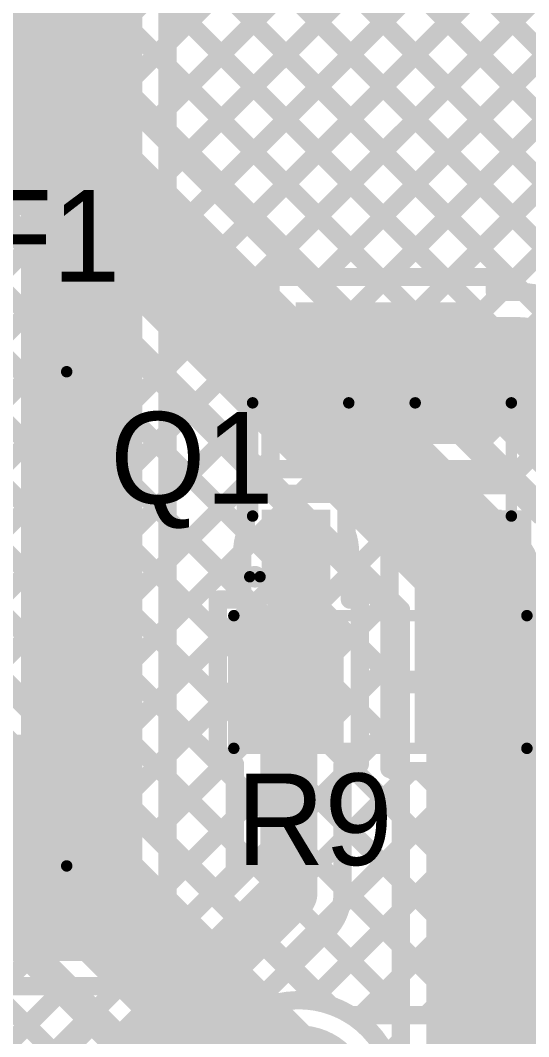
# Model space of a CAD drawing. Header units: millimetres. Extents: x 3.9 to 7.44, y 1.03 to 3.16.
# Drawn here: x 6.6298 to 6.8518, y 1.876 to 2.3202 of the extents above; entities that cross this region are included whole.
import ezdxf

# ---------------------------------------------------------------- set-up
doc = ezdxf.new("R2010")
doc.units = ezdxf.units.MM
doc.header["$MEASUREMENT"] = 0
for name, color, linetype in [('BottomLayer', 5, 'Continuous'), ('MultiLayer', 9, 'Continuous'), ('TopLayer', 1, 'Continuous'), ('TopOverlay', 2, 'Continuous'), ('TopPaste', 8, 'Continuous'), ('TopSolder', 216, 'Continuous')]:
    doc.layers.add(name, color=color, linetype=linetype)

# ---------------------------------------------------------------- blocks, each defined once
blk = doc.blocks.new('SPM5012T_100M_LR_23')
at = {"layer": 'TopLayer'}
for points in [[(-0.11417, -0.05512), (-0.05906, -0.05512), (-0.11417, 0.05512), (-0.05906, 0.05512)], [(0.05906, -0.05512), (0.11417, -0.05512), (0.05906, 0.05512), (0.11417, 0.05512)]]:
    blk.add_solid(points, dxfattribs=at)
at = {"layer": 'TopOverlay', "const_width": 0.005}
for points in [[(-0.108, 0.066), (-0.108, 0.102)], [(0.108, 0.102), (-0.108, 0.102)], [(0.108, 0.066), (0.108, 0.102)], [(-0.108, -0.102), (-0.108, -0.065)], [(0.108, -0.102), (0.108, -0.065)], [(0.108, -0.102), (-0.108, -0.102)]]:
    blk.add_lwpolyline(points, dxfattribs=at)
at = {"layer": 'TopOverlay'}
for points, const_width in [([(-0.10925, 0.102, 1), (-0.10675, 0.102, 1)], 0.0025), ([(-0.10925, 0.102, 1), (-0.10675, 0.102, 1)], 0.0025), ([(0.10675, 0.102, 1), (0.10925, 0.102, 1)], 0.0025), ([(0.10675, 0.102, 1), (0.10925, 0.102, 1)], 0.0025), ([(-0.10925, 0.066, 1), (-0.10675, 0.066, 1)], 0.0025), ([(0.10675, 0.066, 1), (0.10925, 0.066, 1)], 0.0025), ([(-0.08617, -0.071, 1), (-0.09783, -0.071, 1)], 0.01), ([(-0.10925, -0.065, 1), (-0.10675, -0.065, 1)], 0.0025), ([(-0.10033, -0.071, 1), (-0.09533, -0.071, 1)], 0.005), ([(-0.08867, -0.071, 1), (-0.08367, -0.071, 1)], 0.005), ([(0.10675, -0.065, 1), (0.10925, -0.065, 1)], 0.0025), ([(-0.10925, -0.102, 1), (-0.10675, -0.102, 1)], 0.0025), ([(-0.10925, -0.102, 1), (-0.10675, -0.102, 1)], 0.0025), ([(0.10675, -0.102, 1), (0.10925, -0.102, 1)], 0.0025), ([(0.10675, -0.102, 1), (0.10925, -0.102, 1)], 0.0025)]:
    blk.add_lwpolyline(points, format="xyb", close=True, dxfattribs=dict(at, const_width=const_width))
at = {"layer": 'TopPaste'}
for points in [[(-0.11417, -0.05512), (-0.05906, -0.05512), (-0.11417, 0.05512), (-0.05906, 0.05512)], [(0.05906, -0.05512), (0.11417, -0.05512), (0.05906, 0.05512), (0.11417, 0.05512)]]:
    blk.add_solid(points, dxfattribs=at)
at = {"layer": 'TopSolder'}
for points in [[(-0.11817, -0.05912), (-0.05506, -0.05912), (-0.11817, 0.05912), (-0.05506, 0.05912)], [(0.05506, -0.05912), (0.11817, -0.05912), (0.05506, 0.05912), (0.11817, 0.05912)]]:
    blk.add_solid(points, dxfattribs=at)
blk = doc.blocks.new('RES_0805_35')
at = {"layer": 'TopLayer'}
for points in [[(-0.06, -0.025), (-0.02, -0.025), (-0.06, 0.025), (-0.02, 0.025)], [(0.02, -0.025), (0.06, -0.025), (0.02, 0.025), (0.06, 0.025)]]:
    blk.add_solid(points, dxfattribs=at)
at = {"layer": 'TopOverlay', "const_width": 0.005}
for points in [[(0.064, 0.029), (-0.064, 0.029)], [(-0.064, 0.029), (-0.064, -0.029)], [(0.064, 0.029), (0.064, -0.029)], [(0.064, -0.029), (-0.064, -0.029)]]:
    blk.add_lwpolyline(points, dxfattribs=at)
at = {"layer": 'TopOverlay', "const_width": 0.0025}
for points in [[(-0.06525, 0.029, 1), (-0.06275, 0.029, 1)], [(-0.06525, 0.029, 1), (-0.06275, 0.029, 1)], [(0.06275, 0.029, 1), (0.06525, 0.029, 1)], [(0.06275, 0.029, 1), (0.06525, 0.029, 1)], [(-0.06525, -0.029, 1), (-0.06275, -0.029, 1)], [(-0.06525, -0.029, 1), (-0.06275, -0.029, 1)], [(0.06275, -0.029, 1), (0.06525, -0.029, 1)], [(0.06275, -0.029, 1), (0.06525, -0.029, 1)]]:
    blk.add_lwpolyline(points, format="xyb", close=True, dxfattribs=at)
at = {"layer": 'TopPaste'}
for points in [[(-0.06, -0.025), (-0.02, -0.025), (-0.06, 0.025), (-0.02, 0.025)], [(0.02, -0.025), (0.06, -0.025), (0.02, 0.025), (0.06, 0.025)]]:
    blk.add_solid(points, dxfattribs=at)
at = {"layer": 'TopSolder'}
for points in [[(-0.064, -0.029), (-0.016, -0.029), (-0.064, 0.029), (-0.016, 0.029)], [(0.016, -0.029), (0.064, -0.029), (0.016, 0.029), (0.064, 0.029)]]:
    blk.add_solid(points, dxfattribs=at)
blk = doc.blocks.new('SQ2308CES_T1_BE3_57')
at = {"layer": 'TopLayer'}
for points in [[(0.0264, 0.06323), (0.04841, 0.06323), (0.0264, 0.09173), (0.04841, 0.09173)], [(-0.011, -0.01425), (0.011, -0.01425), (-0.011, 0.01425), (0.011, 0.01425)], [(0.0638, -0.01425), (0.08581, -0.01425), (0.0638, 0.01425), (0.08581, 0.01425)]]:
    blk.add_solid(points, dxfattribs=at)
at = {"layer": 'TopOverlay', "const_width": 0.005}
for points in [[(-0.019, 0.065), (0.023, 0.065)], [(-0.019, 0.01552), (-0.019, 0.065)], [(0.052, 0.065), (0.094, 0.065)], [(0.094, 0.01552), (0.094, 0.065)]]:
    blk.add_lwpolyline(points, dxfattribs=at)
at = {"layer": 'TopOverlay'}
for points, const_width in [([(-0.02025, 0.065, 1), (-0.01775, 0.065, 1)], 0.0025), ([(-0.02025, 0.065, 1), (-0.01775, 0.065, 1)], 0.0025), ([(0.02175, 0.065, 1), (0.02425, 0.065, 1)], 0.0025), ([(0.05075, 0.065, 1), (0.05325, 0.065, 1)], 0.0025), ([(0.09275, 0.065, 1), (0.09525, 0.065, 1)], 0.0025), ([(0.09275, 0.065, 1), (0.09525, 0.065, 1)], 0.0025), ([(-0.02025, 0.01552, 1), (-0.01775, 0.01552, 1)], 0.0025), ([(0.09275, 0.01552, 1), (0.09525, 0.01552, 1)], 0.0025), ([(-0.01576, -0.011, 1), (-0.02024, -0.011, 1)], 0.005), ([(-0.02149, -0.011, 1), (-0.01899, -0.011, 1)], 0.0025), ([(-0.01701, -0.011, 1), (-0.01451, -0.011, 1)], 0.0025)]:
    blk.add_lwpolyline(points, format="xyb", close=True, dxfattribs=dict(at, const_width=const_width))
at = {"layer": 'TopPaste'}
for points in [[(0.0264, 0.06323), (0.04841, 0.06323), (0.0264, 0.09173), (0.04841, 0.09173)], [(-0.011, -0.01425), (0.011, -0.01425), (-0.011, 0.01425), (0.011, 0.01425)], [(0.0638, -0.01425), (0.08581, -0.01425), (0.0638, 0.01425), (0.08581, 0.01425)]]:
    blk.add_solid(points, dxfattribs=at)
at = {"layer": 'TopSolder'}
for points in [[(0.0224, 0.05923), (0.05241, 0.05923), (0.0224, 0.09573), (0.05241, 0.09573)], [(-0.015, -0.01825), (0.015, -0.01825), (-0.015, 0.01825), (0.015, 0.01825)], [(0.0598, -0.01825), (0.08981, -0.01825), (0.0598, 0.01825), (0.08981, 0.01825)]]:
    blk.add_solid(points, dxfattribs=at)

msp = doc.modelspace()

# ---------------------------------------------------------------- linework, layer by layer
at = {"layer": 'BottomLayer'}
for points, const_width in [([(6.74297, 2.21749), (7.19478, 2.6693)], 0.008), ([(6.75711, 2.20334), (7.22307, 2.6693)], 0.008), ([(6.77126, 2.1892), (7.25135, 2.6693)], 0.008), ([(6.7854, 2.17506), (7.264, 2.65366)], 0.008), ([(6.33987, 2.62624), (7.264, 1.70211)], 0.008), ([(6.79954, 2.16092), (7.264, 2.62538)], 0.008), ([(6.81368, 2.14678), (7.264, 2.59709)], 0.008), ([(6.82782, 2.13263), (7.264, 2.56881)], 0.008), ([(6.84197, 2.11849), (7.264, 2.54052)], 0.008), ([(6.61782, 2.518), (7.264, 1.87182)], 0.008), ([(6.6461, 2.518), (7.264, 1.9001)], 0.008), ([(6.44605, 2.51441), (6.85741, 2.10305)], 0.008), ([(6.42055, 2.489), (6.832, 2.07755)], 0.05), ([(6.59875, 2.50878), (7.264, 1.84354)], 0.008), ([(6.60724, 2.47201), (7.264, 1.81525)], 0.008), ([(6.59884, 2.45213), (7.264, 1.78697)], 0.008), ([(6.64398, 2.31648), (6.77079, 2.4433)], 0.008), ([(6.58401, 2.43867), (7.264, 1.75868)], 0.008), ([(6.56223, 2.43217), (7.264, 1.7304)], 0.008), ([(6.65812, 2.30234), (6.78493, 2.42915)], 0.008), ([(6.67226, 2.2882), (6.79908, 2.41501)], 0.008), ([(6.6864, 2.27405), (6.81322, 2.40087)], 0.008), ([(6.70054, 2.25991), (6.82306, 2.38243)], 0.008), ([(6.71469, 2.24577), (6.83861, 2.36969)], 0.008), ([(6.72883, 2.23163), (6.86315, 2.36595)], 0.008), ([(6.37264, 2.31063), (6.796, 1.88727)], 0.008), ([(6.40092, 2.31063), (6.796, 1.91556)], 0.008), ([(6.325, 2.276), (6.7515, 1.8495)], 0.05), ([(6.36189, 2.2931), (6.76541, 1.88957)], 0.008), ([(6.56712, 2.29152), (6.796, 2.06263)], 0.008), ([(6.36467, 2.28724), (6.76108, 1.89083)], 0.008), ([(6.56835, 2.28463), (6.796, 2.05698)], 0.008), ([(6.56452, 2.26017), (6.796, 2.02869)], 0.008), ([(6.55266, 2.24375), (6.796, 2.00041)], 0.008), ([(6.50651, 2.23333), (6.796, 1.94384)], 0.008), ([(6.53464, 2.23349), (6.796, 1.97212)], 0.008), ([(6.327, 2.22309), (6.70998, 1.8401)], 0.008), ([(6.53213, 2.11978), (6.63549, 2.22314)], 0.008), ([(6.32288, 2.21897), (6.71629, 1.82556)], 0.008), ([(6.54627, 2.10564), (6.64963, 2.209)], 0.008), ([(6.30874, 2.20483), (6.86413, 1.64944)], 0.008), ([(6.56041, 2.0915), (6.66378, 2.19486)], 0.008), ([(6.57456, 2.07736), (6.67792, 2.18072)], 0.008), ([(6.5887, 2.06321), (6.69206, 2.16657)], 0.008), ([(6.60284, 2.04907), (6.7062, 2.15243)], 0.008), ([(6.61698, 2.03493), (6.72034, 2.13829)], 0.008), ([(6.63112, 2.02079), (6.73449, 2.12415)], 0.008), ([(6.64527, 2.00664), (6.74863, 2.11001)], 0.008), ([(6.832, 1.771), (6.832, 2.07755)], 0.05), ([(6.65941, 1.9925), (6.76277, 2.09586)], 0.008), ([(6.67355, 1.97836), (6.77691, 2.08172)], 0.008), ([(6.68769, 1.96422), (6.79105, 2.06758)], 0.008), ([(6.796, 1.79358), (6.796, 2.06263)], 0.008), ([(6.70184, 1.95008), (6.796, 2.04424)], 0.008), ([(6.71598, 1.93593), (6.796, 2.01596)], 0.008), ([(6.73012, 1.92179), (6.796, 1.98767)], 0.008), ([(6.74426, 1.90765), (6.796, 1.95939)], 0.008), ([(6.7584, 1.89351), (6.796, 1.9311)], 0.008), ([(5.86548, 1.142), (6.63678, 1.91331)], 0.008), ([(6.77675, 1.88357), (6.796, 1.90282)], 0.008), ([(5.89376, 1.142), (6.65092, 1.89916)], 0.008), ([(5.92204, 1.142), (6.66507, 1.88502)], 0.008), ([(6.7896, 1.86814), (6.796, 1.87453)], 0.008)]:
    msp.add_lwpolyline(points, dxfattribs=dict(at, const_width=const_width))
for points, const_width in [([(6.64198, 2.31648, 1), (6.64598, 2.31648, 1)], 0.004), ([(6.65612, 2.30234, 1), (6.66012, 2.30234, 1)], 0.004), ([(6.67026, 2.2882, 1), (6.67426, 2.2882, 1)], 0.004), ([(6.6844, 2.27405, 1), (6.6884, 2.27405, 1)], 0.004), ([(6.69854, 2.25991, 1), (6.70254, 2.25991, 1)], 0.004), ([(6.71269, 2.24577, 1), (6.71669, 2.24577, 1)], 0.004), ([(6.72683, 2.23163, 1), (6.73083, 2.23163, 1)], 0.004), ([(6.63349, 2.22314, 1), (6.63749, 2.22314, 1)], 0.004), ([(6.74097, 2.21749, 1), (6.74497, 2.21749, 1)], 0.004), ([(6.64763, 2.209, 1), (6.65163, 2.209, 1)], 0.004), ([(6.75511, 2.20334, 1), (6.75911, 2.20334, 1)], 0.004), ([(6.66178, 2.19486, 1), (6.66578, 2.19486, 1)], 0.004), ([(6.76926, 2.1892, 1), (6.77326, 2.1892, 1)], 0.004), ([(6.67592, 2.18072, 1), (6.67992, 2.18072, 1)], 0.004), ([(6.7834, 2.17506, 1), (6.7874, 2.17506, 1)], 0.004), ([(6.69006, 2.16657, 1), (6.69406, 2.16657, 1)], 0.004), ([(6.79754, 2.16092, 1), (6.80154, 2.16092, 1)], 0.004), ([(6.7042, 2.15243, 1), (6.7082, 2.15243, 1)], 0.004), ([(6.81168, 2.14678, 1), (6.81568, 2.14678, 1)], 0.004), ([(6.71834, 2.13829, 1), (6.72234, 2.13829, 1)], 0.004), ([(6.82582, 2.13263, 1), (6.82982, 2.13263, 1)], 0.004), ([(6.73249, 2.12415, 1), (6.73649, 2.12415, 1)], 0.004), ([(6.83997, 2.11849, 1), (6.84397, 2.11849, 1)], 0.004), ([(6.74663, 2.11001, 1), (6.75063, 2.11001, 1)], 0.004), ([(6.8195, 2.07755, 1), (6.8445, 2.07755, 1)], 0.025), ([(6.8195, 2.07755, 1), (6.8445, 2.07755, 1)], 0.025), ([(6.76077, 2.09586, 1), (6.76477, 2.09586, 1)], 0.004), ([(6.77491, 2.08172, 1), (6.77891, 2.08172, 1)], 0.004), ([(6.78905, 2.06758, 1), (6.79305, 2.06758, 1)], 0.004), ([(6.794, 2.06263, 1), (6.798, 2.06263, 1)], 0.004), ([(6.794, 2.06263, 1), (6.798, 2.06263, 1)], 0.004), ([(6.794, 2.05698, 1), (6.798, 2.05698, 1)], 0.004), ([(6.794, 2.04424, 1), (6.798, 2.04424, 1)], 0.004), ([(6.794, 2.02869, 1), (6.798, 2.02869, 1)], 0.004), ([(6.62912, 2.02079, 1), (6.63312, 2.02079, 1)], 0.004), ([(6.794, 2.01596, 1), (6.798, 2.01596, 1)], 0.004), ([(6.64327, 2.00664, 1), (6.64727, 2.00664, 1)], 0.004), ([(6.794, 2.00041, 1), (6.798, 2.00041, 1)], 0.004), ([(6.65741, 1.9925, 1), (6.66141, 1.9925, 1)], 0.004), ([(6.794, 1.98767, 1), (6.798, 1.98767, 1)], 0.004), ([(6.67155, 1.97836, 1), (6.67555, 1.97836, 1)], 0.004), ([(6.794, 1.97212, 1), (6.798, 1.97212, 1)], 0.004), ([(6.68569, 1.96422, 1), (6.68969, 1.96422, 1)], 0.004), ([(6.794, 1.95939, 1), (6.798, 1.95939, 1)], 0.004), ([(6.69984, 1.95008, 1), (6.70384, 1.95008, 1)], 0.004), ([(6.794, 1.94384, 1), (6.798, 1.94384, 1)], 0.004), ([(6.71398, 1.93593, 1), (6.71798, 1.93593, 1)], 0.004), ([(6.794, 1.9311, 1), (6.798, 1.9311, 1)], 0.004), ([(6.72812, 1.92179, 1), (6.73212, 1.92179, 1)], 0.004), ([(6.794, 1.91556, 1), (6.798, 1.91556, 1)], 0.004), ([(6.63478, 1.91331, 1), (6.63878, 1.91331, 1)], 0.004), ([(6.74226, 1.90765, 1), (6.74626, 1.90765, 1)], 0.004), ([(6.794, 1.90282, 1), (6.798, 1.90282, 1)], 0.004), ([(6.64892, 1.89916, 1), (6.65292, 1.89916, 1)], 0.004), ([(6.7564, 1.89351, 1), (6.7604, 1.89351, 1)], 0.004), ([(6.75908, 1.89083, 1), (6.76308, 1.89083, 1)], 0.004), ([(6.75908, 1.89083, 1), (6.76308, 1.89083, 1)], 0.004), ([(6.76341, 1.88957, 1), (6.76741, 1.88957, 1)], 0.004), ([(6.66307, 1.88502, 1), (6.66707, 1.88502, 1)], 0.004), ([(6.794, 1.88727, 1), (6.798, 1.88727, 1)], 0.004), ([(6.77475, 1.88357, 1), (6.77876, 1.88357, 1)], 0.004), ([(6.73569, 1.84944, 1), (6.76719, 1.84944, 1)], 0.0315), ([(6.794, 1.87453, 1), (6.798, 1.87453, 1)], 0.004)]:
    msp.add_lwpolyline(points, format="xyb", close=True, dxfattribs=dict(at, const_width=const_width))
at = {"layer": 'BottomLayer', "const_width": 0.008}
msp.add_lwpolyline([(6.76108, 1.89083, -0.348651), (6.79394, 1.84944)], format="xyb", dxfattribs=at)
at = {"layer": 'MultiLayer', "const_width": 0.0315}
msp.add_lwpolyline([(6.73569, 1.84944, 1), (6.76719, 1.84944, 1)], format="xyb", close=True, dxfattribs=at)
at = {"layer": 'TopLayer'}
for points, const_width in [([(6.694, 2.30994), (6.81006, 2.426)], 0.008), ([(6.749, 2.4151), (6.9181, 2.246)], 0.008), ([(6.64097, 2.41), (6.84954, 2.20142)], 0.008), ([(6.66925, 2.41), (6.9181, 2.16115)], 0.008), ([(6.69754, 2.41), (6.9181, 2.18943)], 0.008), ([(6.72582, 2.41), (6.9181, 2.21772)], 0.008), ([(6.694, 2.28165), (6.813, 2.40065)], 0.008), ([(6.694, 2.25337), (6.813, 2.37237)], 0.008), ([(6.76177, 2.208), (6.92371, 2.36994)], 0.008), ([(6.694, 2.22508), (6.83192, 2.363)], 0.008), ([(6.694, 2.16851), (6.88849, 2.363)], 0.008), ([(6.694, 2.1968), (6.8602, 2.363)], 0.008), ([(6.694, 2.247), (6.694, 2.336)], 0.008), ([(6.79005, 2.208), (6.9181, 2.33605)], 0.008), ([(6.694, 2.32868), (6.81468, 2.208)], 0.008), ([(6.81834, 2.208), (6.9181, 2.30776)], 0.008), ([(6.694, 2.3004), (6.7864, 2.208)], 0.008), ([(6.8401, 2.20148), (6.92982, 2.2912)], 0.008), ([(6.694, 2.27211), (6.75811, 2.208)], 0.008), ([(6.694, 2.224), (6.694, 2.247)], 0.008), ([(6.694, 2.224), (6.694, 2.247)], 0.008), ([(6.694, 2.24383), (6.739, 2.19883)], 0.008), ([(6.694, 1.91891), (6.694, 2.224)], 0.008), ([(6.694, 2.21555), (6.739, 2.17055)], 0.008), ([(6.739, 2.208), (6.837, 2.208)], 0.008), ([(6.739, 2.124), (6.739, 2.208)], 0.008), ([(6.837, 2.20148), (6.837, 2.208)], 0.008), ([(6.837, 2.20148), (6.84752, 2.20148)], 0.008), ([(6.694, 2.18726), (6.739, 2.14226)], 0.008), ([(6.7876, 2.16548), (6.84752, 2.16548)], 0.05), ([(6.7876, 2.16548), (6.78868, 2.1644)], 0.05), ([(6.84752, 2.16548), (6.92734, 2.08566)], 0.05), ([(6.694, 2.14023), (6.739, 2.18523)], 0.008), ([(6.694, 2.15898), (6.73973, 2.11325)], 0.008), ([(6.694, 2.11195), (6.739, 2.15695)], 0.008), ([(6.694, 2.13069), (6.72819, 2.0965)], 0.008), ([(6.694, 2.08366), (6.739, 2.12866)], 0.008), ([(6.739, 2.124), (6.837, 2.124)], 0.008), ([(6.75187, 2.11325), (6.76262, 2.124)], 0.008), ([(6.75726, 2.124), (6.76801, 2.11325)], 0.008), ([(6.7722, 2.10529), (6.79091, 2.124)], 0.008), ([(6.78555, 2.124), (6.79255, 2.117)], 0.008), ([(6.81219, 2.117), (6.81919, 2.124)], 0.008), ([(6.81383, 2.124), (6.82083, 2.117)], 0.008), ([(6.837, 2.12509), (6.84509, 2.117)], 0.008), ([(6.84048, 2.117), (6.84278, 2.11931)], 0.008), ([(6.791, 2.117), (6.84509, 2.117)], 0.008), ([(6.791, 1.993), (6.791, 2.117)], 0.008), ([(6.72819, 2.11325), (6.7722, 2.11325)], 0.008), ([(6.72819, 2.09625), (6.72819, 2.11325)], 0.008), ([(6.76801, 2.11325), (6.7722, 2.10906)], 0.008), ([(6.7722, 2.09625), (6.7722, 2.11325)], 0.008), ([(6.825, 2.088), (6.825, 2.11225)], 0.01), ([(6.7722, 2.10906), (6.791, 2.09026)], 0.008), ([(6.694, 2.10241), (6.7267, 2.06971)], 0.008), ([(6.7502, 2.0342), (6.7502, 2.088)], 0.025), ([(6.7737, 2.07851), (6.791, 2.09581)], 0.008), ([(6.825, 2.033), (6.825, 2.088)], 0.02), ([(6.694, 2.05538), (6.7267, 2.08807)], 0.008), ([(6.7267, 2.067), (6.7267, 2.088)], 0.008), ([(6.7737, 2.067), (6.7737, 2.088)], 0.008), ([(6.7737, 2.07928), (6.791, 2.06198)], 0.008), ([(6.694, 2.07412), (6.716, 2.05212)], 0.008), ([(6.716, 2.067), (6.7267, 2.067)], 0.008), ([(6.716, 1.995), (6.716, 2.067)], 0.008), ([(6.7737, 2.067), (6.778, 2.067)], 0.008), ([(6.778, 2.05452), (6.791, 2.06752)], 0.008), ([(6.778, 1.995), (6.778, 2.067)], 0.008), ([(6.694, 2.02709), (6.716, 2.04909)], 0.008), ([(6.694, 2.04584), (6.716, 2.02384)], 0.008), ([(6.778, 2.04669), (6.791, 2.03369)], 0.008), ([(6.747, 2.031), (6.7502, 2.0342)], 0.025), ([(6.747, 1.93867), (6.747, 2.031)], 0.025), ([(6.778, 2.02624), (6.791, 2.03924)], 0.008), ([(6.825, 2.033), (6.827, 2.031)], 0.02), ([(6.797, 2.031), (6.827, 2.031)], 0.01), ([(6.827, 2.031), (6.857, 2.031)], 0.01), ([(6.827, 1.996), (6.827, 2.031)], 0.01), ([(6.77862, 1.88544), (6.9181, 2.02492)], 0.008), ([(6.694, 1.99881), (6.716, 2.02081)], 0.008), ([(6.694, 2.01756), (6.716, 1.99556)], 0.008), ([(6.778, 2.01841), (6.791, 2.00541)], 0.008), ([(6.778, 1.99796), (6.791, 2.01096)], 0.008), ([(6.694, 1.97052), (6.71848, 1.995)], 0.008), ([(6.716, 1.995), (6.7235, 1.995)], 0.008), ([(6.71656, 1.995), (6.7235, 1.98806)], 0.008), ([(6.7235, 1.94841), (6.7235, 1.995)], 0.008), ([(6.7705, 1.99046), (6.77504, 1.995)], 0.008), ([(6.7705, 1.995), (6.778, 1.995)], 0.008), ([(6.7705, 1.93867), (6.7705, 1.995)], 0.008), ([(6.77312, 1.995), (6.88268, 1.88544)], 0.008), ([(6.77504, 1.995), (6.778, 1.99796)], 0.008), ([(6.80691, 1.88544), (6.9181, 1.99664)], 0.008), ([(6.75653, 1.89163), (6.8569, 1.992)], 0.008), ([(6.76987, 1.93325), (6.82861, 1.992)], 0.008), ([(6.7705, 1.96217), (6.80033, 1.992)], 0.008), ([(6.793, 1.992), (6.861, 1.992)], 0.008), ([(6.80441, 1.992), (6.91097, 1.88544)], 0.008), ([(6.83269, 1.992), (6.9181, 1.90659)], 0.008), ([(6.694, 1.98927), (6.7235, 1.95977)], 0.008), ([(6.83519, 1.88544), (6.92599, 1.97624)], 0.008), ([(6.694, 1.94224), (6.7235, 1.97174)], 0.008), ([(6.7705, 1.96934), (6.8544, 1.88544)], 0.008), ([(6.694, 1.96099), (6.71504, 1.93995)], 0.008), ([(6.64583, 1.8375), (6.747, 1.93867)], 0.025), ([(6.694, 1.91891), (6.7235, 1.94841)], 0.008), ([(6.7705, 1.94106), (6.82611, 1.88544)], 0.008), ([(6.694, 1.9327), (6.7009, 1.9258)], 0.008), ([(6.66246, 1.8209), (6.7636, 1.92204)], 0.008), ([(6.76242, 1.92085), (6.79783, 1.88544)], 0.008), ([(6.74827, 1.90671), (6.76541, 1.88957)], 0.008), ([(6.61276, 1.861), (6.64976, 1.898)], 0.008), ([(6.61557, 1.898), (6.64433, 1.86924)], 0.008), ([(6.619, 1.898), (6.67309, 1.898)], 0.008), ([(6.619, 1.898), (6.67309, 1.898)], 0.008), ([(6.63609, 1.861), (6.67309, 1.898)], 0.008), ([(6.64385, 1.898), (6.65847, 1.88338)], 0.008), ([(6.73413, 1.89257), (6.73722, 1.88949)], 0.008), ([(6.77402, 1.88544), (6.998, 1.88544)], 0.008)]:
    msp.add_lwpolyline(points, dxfattribs=dict(at, const_width=const_width))
for points, const_width in [([(6.692, 2.30994, 1), (6.696, 2.30994, 1)], 0.004), ([(6.692, 2.3004, 1), (6.696, 2.3004, 1)], 0.004), ([(6.692, 2.28165, 1), (6.696, 2.28165, 1)], 0.004), ([(6.692, 2.27211, 1), (6.696, 2.27211, 1)], 0.004), ([(6.692, 2.25337, 1), (6.696, 2.25337, 1)], 0.004), ([(6.692, 2.247, 1), (6.696, 2.247, 1)], 0.004), ([(6.692, 2.247, 1), (6.696, 2.247, 1)], 0.004), ([(6.692, 2.247, 1), (6.696, 2.247, 1)], 0.004), ([(6.692, 2.24383, 1), (6.696, 2.24383, 1)], 0.004), ([(6.692, 2.22508, 1), (6.696, 2.22508, 1)], 0.004), ([(6.692, 2.224, 1), (6.696, 2.224, 1)], 0.004), ([(6.692, 2.224, 1), (6.696, 2.224, 1)], 0.004), ([(6.692, 2.224, 1), (6.696, 2.224, 1)], 0.004), ([(6.692, 2.21555, 1), (6.696, 2.21555, 1)], 0.004), ([(6.737, 2.208, 1), (6.741, 2.208, 1)], 0.004), ([(6.737, 2.208, 1), (6.741, 2.208, 1)], 0.004), ([(6.75611, 2.208, 1), (6.76011, 2.208, 1)], 0.004), ([(6.75977, 2.208, 1), (6.76377, 2.208, 1)], 0.004), ([(6.7844, 2.208, 1), (6.7884, 2.208, 1)], 0.004), ([(6.78805, 2.208, 1), (6.79205, 2.208, 1)], 0.004), ([(6.81268, 2.208, 1), (6.81668, 2.208, 1)], 0.004), ([(6.81634, 2.208, 1), (6.82034, 2.208, 1)], 0.004), ([(6.835, 2.208, 1), (6.839, 2.208, 1)], 0.004), ([(6.835, 2.208, 1), (6.839, 2.208, 1)], 0.004), ([(6.835, 2.20148, 1), (6.839, 2.20148, 1)], 0.004), ([(6.835, 2.20148, 1), (6.839, 2.20148, 1)], 0.004), ([(6.8381, 2.20148, 1), (6.8421, 2.20148, 1)], 0.004), ([(6.84552, 2.20148, 1), (6.84952, 2.20148, 1)], 0.004), ([(6.84552, 2.20148, 1), (6.84952, 2.20148, 1)], 0.004), ([(6.84552, 2.20148, 1), (6.84952, 2.20148, 1)], 0.004), ([(6.84754, 2.20142, 1), (6.85154, 2.20142, 1)], 0.004), ([(6.692, 2.1968, 1), (6.696, 2.1968, 1)], 0.004), ([(6.737, 2.19883, 1), (6.741, 2.19883, 1)], 0.004), ([(6.692, 2.18726, 1), (6.696, 2.18726, 1)], 0.004), ([(6.7751, 2.16548, 1), (6.8001, 2.16548, 1)], 0.025), ([(6.7751, 2.16548, 1), (6.8001, 2.16548, 1)], 0.025), ([(6.83502, 2.16548, 1), (6.86002, 2.16548, 1)], 0.025), ([(6.83502, 2.16548, 1), (6.86002, 2.16548, 1)], 0.025), ([(6.737, 2.18523, 1), (6.741, 2.18523, 1)], 0.004), ([(6.77618, 2.1644, 1), (6.80118, 2.1644, 1)], 0.025), ([(6.692, 2.16851, 1), (6.696, 2.16851, 1)], 0.004), ([(6.737, 2.17055, 1), (6.741, 2.17055, 1)], 0.004), ([(6.692, 2.15898, 1), (6.696, 2.15898, 1)], 0.004), ([(6.737, 2.15695, 1), (6.741, 2.15695, 1)], 0.004), ([(6.737, 2.14226, 1), (6.741, 2.14226, 1)], 0.004), ([(6.692, 2.14023, 1), (6.696, 2.14023, 1)], 0.004), ([(6.692, 2.13069, 1), (6.696, 2.13069, 1)], 0.004), ([(6.737, 2.12866, 1), (6.741, 2.12866, 1)], 0.004), ([(6.737, 2.124, 1), (6.741, 2.124, 1)], 0.004), ([(6.737, 2.124, 1), (6.741, 2.124, 1)], 0.004), ([(6.75526, 2.124, 1), (6.75926, 2.124, 1)], 0.004), ([(6.76062, 2.124, 1), (6.76462, 2.124, 1)], 0.004), ([(6.78355, 2.124, 1), (6.78755, 2.124, 1)], 0.004), ([(6.78891, 2.124, 1), (6.79291, 2.124, 1)], 0.004), ([(6.81183, 2.124, 1), (6.81583, 2.124, 1)], 0.004), ([(6.81719, 2.124, 1), (6.82119, 2.124, 1)], 0.004), ([(6.835, 2.12509, 1), (6.839, 2.12509, 1)], 0.004), ([(6.835, 2.124, 1), (6.839, 2.124, 1)], 0.004), ([(6.84078, 2.11931, 1), (6.84478, 2.11931, 1)], 0.004), ([(6.789, 2.117, 1), (6.793, 2.117, 1)], 0.004), ([(6.789, 2.117, 1), (6.793, 2.117, 1)], 0.004), ([(6.79055, 2.117, 1), (6.79455, 2.117, 1)], 0.004), ([(6.81019, 2.117, 1), (6.81419, 2.117, 1)], 0.004), ([(6.81883, 2.117, 1), (6.82283, 2.117, 1)], 0.004), ([(6.83848, 2.117, 1), (6.84248, 2.117, 1)], 0.004), ([(6.84309, 2.117, 1), (6.84709, 2.117, 1)], 0.004), ([(6.84309, 2.117, 1), (6.84709, 2.117, 1)], 0.004), ([(6.692, 2.11195, 1), (6.696, 2.11195, 1)], 0.004), ([(6.72619, 2.11325, 1), (6.73019, 2.11325, 1)], 0.004), ([(6.72619, 2.11325, 1), (6.73019, 2.11325, 1)], 0.004), ([(6.73773, 2.11325, 1), (6.74173, 2.11325, 1)], 0.004), ([(6.74987, 2.11325, 1), (6.75387, 2.11325, 1)], 0.004), ([(6.76601, 2.11325, 1), (6.77001, 2.11325, 1)], 0.004), ([(6.76601, 2.11325, 1), (6.77001, 2.11325, 1)], 0.004), ([(6.7702, 2.11325, 1), (6.7742, 2.11325, 1)], 0.004), ([(6.7702, 2.11325, 1), (6.7742, 2.11325, 1)], 0.004), ([(6.8225, 2.11225, 1), (6.8275, 2.11225, 1)], 0.005), ([(6.7702, 2.10906, 1), (6.7742, 2.10906, 1)], 0.004), ([(6.7702, 2.10906, 1), (6.7742, 2.10906, 1)], 0.004), ([(6.692, 2.10241, 1), (6.696, 2.10241, 1)], 0.004), ([(6.7702, 2.10529, 1), (6.7742, 2.10529, 1)], 0.004), ([(6.72619, 2.0965, 1), (6.73019, 2.0965, 1)], 0.004), ([(6.72619, 2.09625, 1), (6.73019, 2.09625, 1)], 0.004), ([(6.72619, 2.09625, 1), (6.73019, 2.09625, 1)], 0.004), ([(6.74395, 2.088, 1), (6.75645, 2.088, 1)], 0.0125), ([(6.7702, 2.09625, 1), (6.7742, 2.09625, 1)], 0.004), ([(6.7702, 2.09625, 1), (6.7742, 2.09625, 1)], 0.004), ([(6.789, 2.09581, 1), (6.793, 2.09581, 1)], 0.004), ([(6.82, 2.088, 1), (6.83, 2.088, 1)], 0.01), ([(6.789, 2.09026, 1), (6.793, 2.09026, 1)], 0.004), ([(6.8225, 2.088, 1), (6.8275, 2.088, 1)], 0.005), ([(6.7247, 2.08807, 1), (6.7287, 2.08807, 1)], 0.004), ([(6.7247, 2.088, 1), (6.7287, 2.088, 1)], 0.004), ([(6.7247, 2.088, 1), (6.7287, 2.088, 1)], 0.004), ([(6.7717, 2.088, 1), (6.7757, 2.088, 1)], 0.004), ([(6.7717, 2.088, 1), (6.7757, 2.088, 1)], 0.004), ([(6.692, 2.08366, 1), (6.696, 2.08366, 1)], 0.004), ([(6.7717, 2.07928, 1), (6.7757, 2.07928, 1)], 0.004), ([(6.7717, 2.07851, 1), (6.7757, 2.07851, 1)], 0.004), ([(6.692, 2.07412, 1), (6.696, 2.07412, 1)], 0.004), ([(6.714, 2.067, 1), (6.718, 2.067, 1)], 0.004), ([(6.714, 2.067, 1), (6.718, 2.067, 1)], 0.004), ([(6.7247, 2.06971, 1), (6.7287, 2.06971, 1)], 0.004), ([(6.7247, 2.067, 1), (6.7287, 2.067, 1)], 0.004), ([(6.7247, 2.067, 1), (6.7287, 2.067, 1)], 0.004), ([(6.7717, 2.067, 1), (6.7757, 2.067, 1)], 0.004), ([(6.7717, 2.067, 1), (6.7757, 2.067, 1)], 0.004), ([(6.776, 2.067, 1), (6.78, 2.067, 1)], 0.004), ([(6.776, 2.067, 1), (6.78, 2.067, 1)], 0.004), ([(6.789, 2.06752, 1), (6.793, 2.06752, 1)], 0.004), ([(6.789, 2.06198, 1), (6.793, 2.06198, 1)], 0.004), ([(6.692, 2.05538, 1), (6.696, 2.05538, 1)], 0.004), ([(6.776, 2.05452, 1), (6.78, 2.05452, 1)], 0.004), ([(6.714, 2.05212, 1), (6.718, 2.05212, 1)], 0.004), ([(6.714, 2.04909, 1), (6.718, 2.04909, 1)], 0.004), ([(6.692, 2.04584, 1), (6.696, 2.04584, 1)], 0.004), ([(6.776, 2.04669, 1), (6.78, 2.04669, 1)], 0.004), ([(6.74075, 2.031, 1), (6.75325, 2.031, 1)], 0.0125), ([(6.74075, 2.031, 1), (6.75325, 2.031, 1)], 0.0125), ([(6.74395, 2.0342, 1), (6.75645, 2.0342, 1)], 0.0125), ([(6.74395, 2.0342, 1), (6.75645, 2.0342, 1)], 0.0125), ([(6.789, 2.03924, 1), (6.793, 2.03924, 1)], 0.004), ([(6.82, 2.033, 1), (6.83, 2.033, 1)], 0.01), ([(6.82, 2.033, 1), (6.83, 2.033, 1)], 0.01), ([(6.822, 2.031, 1), (6.832, 2.031, 1)], 0.01), ([(6.789, 2.03369, 1), (6.793, 2.03369, 1)], 0.004), ([(6.7945, 2.031, 1), (6.7995, 2.031, 1)], 0.005), ([(6.8245, 2.031, 1), (6.8295, 2.031, 1)], 0.005), ([(6.8245, 2.031, 1), (6.8295, 2.031, 1)], 0.005), ([(6.8245, 2.031, 1), (6.8295, 2.031, 1)], 0.005), ([(6.692, 2.02709, 1), (6.696, 2.02709, 1)], 0.004), ([(6.776, 2.02624, 1), (6.78, 2.02624, 1)], 0.004), ([(6.714, 2.02384, 1), (6.718, 2.02384, 1)], 0.004), ([(6.692, 2.01756, 1), (6.696, 2.01756, 1)], 0.004), ([(6.714, 2.02081, 1), (6.718, 2.02081, 1)], 0.004), ([(6.776, 2.01841, 1), (6.78, 2.01841, 1)], 0.004), ([(6.789, 2.01096, 1), (6.793, 2.01096, 1)], 0.004), ([(6.789, 2.00541, 1), (6.793, 2.00541, 1)], 0.004), ([(6.692, 1.99881, 1), (6.696, 1.99881, 1)], 0.004), ([(6.714, 1.99556, 1), (6.718, 1.99556, 1)], 0.004), ([(6.714, 1.995, 1), (6.718, 1.995, 1)], 0.004), ([(6.714, 1.995, 1), (6.718, 1.995, 1)], 0.004), ([(6.71456, 1.995, 1), (6.71856, 1.995, 1)], 0.004), ([(6.71648, 1.995, 1), (6.72048, 1.995, 1)], 0.004), ([(6.7215, 1.995, 1), (6.7255, 1.995, 1)], 0.004), ([(6.7215, 1.995, 1), (6.7255, 1.995, 1)], 0.004), ([(6.7685, 1.995, 1), (6.7725, 1.995, 1)], 0.004), ([(6.7685, 1.995, 1), (6.7725, 1.995, 1)], 0.004), ([(6.77112, 1.995, 1), (6.77512, 1.995, 1)], 0.004), ([(6.77304, 1.995, 1), (6.77704, 1.995, 1)], 0.004), ([(6.77304, 1.995, 1), (6.77704, 1.995, 1)], 0.004), ([(6.776, 1.99796, 1), (6.78, 1.99796, 1)], 0.004), ([(6.776, 1.99796, 1), (6.78, 1.99796, 1)], 0.004), ([(6.776, 1.995, 1), (6.78, 1.995, 1)], 0.004), ([(6.776, 1.995, 1), (6.78, 1.995, 1)], 0.004), ([(6.8245, 1.996, 1), (6.8295, 1.996, 1)], 0.005), ([(6.789, 1.993, 1), (6.793, 1.993, 1)], 0.004), ([(6.791, 1.992, 1), (6.795, 1.992, 1)], 0.004), ([(6.79833, 1.992, 1), (6.80233, 1.992, 1)], 0.004), ([(6.80241, 1.992, 1), (6.80641, 1.992, 1)], 0.004), ([(6.82661, 1.992, 1), (6.83061, 1.992, 1)], 0.004), ([(6.83069, 1.992, 1), (6.83469, 1.992, 1)], 0.004), ([(6.692, 1.98927, 1), (6.696, 1.98927, 1)], 0.004), ([(6.7215, 1.98806, 1), (6.7255, 1.98806, 1)], 0.004), ([(6.7685, 1.99046, 1), (6.7725, 1.99046, 1)], 0.004), ([(6.692, 1.97052, 1), (6.696, 1.97052, 1)], 0.004), ([(6.7215, 1.97174, 1), (6.7255, 1.97174, 1)], 0.004), ([(6.7685, 1.96934, 1), (6.7725, 1.96934, 1)], 0.004), ([(6.692, 1.96099, 1), (6.696, 1.96099, 1)], 0.004), ([(6.7215, 1.95977, 1), (6.7255, 1.95977, 1)], 0.004), ([(6.7685, 1.96217, 1), (6.7725, 1.96217, 1)], 0.004), ([(6.7215, 1.94841, 1), (6.7255, 1.94841, 1)], 0.004), ([(6.7215, 1.94841, 1), (6.7255, 1.94841, 1)], 0.004), ([(6.74075, 1.93867, 1), (6.75325, 1.93867, 1)], 0.0125), ([(6.74075, 1.93867, 1), (6.75325, 1.93867, 1)], 0.0125), ([(6.692, 1.94224, 1), (6.696, 1.94224, 1)], 0.004), ([(6.71304, 1.93995, 1), (6.71704, 1.93995, 1)], 0.004), ([(6.7685, 1.94106, 1), (6.7725, 1.94106, 1)], 0.004), ([(6.7685, 1.93867, 1), (6.7725, 1.93867, 1)], 0.004), ([(6.7685, 1.93867, 1), (6.7725, 1.93867, 1)], 0.004), ([(6.7685, 1.93867, 1), (6.7725, 1.93867, 1)], 0.004), ([(6.76787, 1.93325, 1), (6.77187, 1.93325, 1)], 0.004), ([(6.692, 1.9327, 1), (6.696, 1.9327, 1)], 0.004), ([(6.6989, 1.9258, 1), (6.7029, 1.9258, 1)], 0.004), ([(6.76042, 1.92085, 1), (6.76442, 1.92085, 1)], 0.004), ([(6.7616, 1.92204, 1), (6.7656, 1.92204, 1)], 0.004), ([(6.7616, 1.92204, 1), (6.7656, 1.92204, 1)], 0.004), ([(6.76162, 1.92205, 1), (6.76562, 1.92205, 1)], 0.004), ([(6.692, 1.91891, 1), (6.696, 1.91891, 1)], 0.004), ([(6.692, 1.91891, 1), (6.696, 1.91891, 1)], 0.004), ([(6.74627, 1.90671, 1), (6.75027, 1.90671, 1)], 0.004), ([(6.64185, 1.898, 1), (6.64585, 1.898, 1)], 0.004), ([(6.64776, 1.898, 1), (6.65176, 1.898, 1)], 0.004), ([(6.67109, 1.898, 1), (6.67509, 1.898, 1)], 0.004), ([(6.67109, 1.898, 1), (6.67509, 1.898, 1)], 0.004), ([(6.67109, 1.898, 1), (6.67509, 1.898, 1)], 0.004), ([(6.73213, 1.89257, 1), (6.73613, 1.89257, 1)], 0.004), ([(6.73522, 1.88949, 1), (6.73922, 1.88949, 1)], 0.004), ([(6.75453, 1.89163, 1), (6.75853, 1.89163, 1)], 0.004), ([(6.76341, 1.88957, 1), (6.76741, 1.88957, 1)], 0.004), ([(6.77202, 1.88544, 1), (6.77602, 1.88544, 1)], 0.004), ([(6.77202, 1.88544, 1), (6.77602, 1.88544, 1)], 0.004), ([(6.77662, 1.88544, 1), (6.78062, 1.88544, 1)], 0.004), ([(6.79583, 1.88544, 1), (6.79983, 1.88544, 1)], 0.004), ([(6.80491, 1.88544, 1), (6.80891, 1.88544, 1)], 0.004), ([(6.82411, 1.88544, 1), (6.82812, 1.88544, 1)], 0.004), ([(6.83319, 1.88544, 1), (6.83719, 1.88544, 1)], 0.004), ([(6.8524, 1.88544, 1), (6.8564, 1.88544, 1)], 0.004), ([(6.65647, 1.88338, 1), (6.66047, 1.88338, 1)], 0.004), ([(6.73569, 1.84944, 1), (6.76719, 1.84944, 1)], 0.0315)]:
    msp.add_lwpolyline(points, format="xyb", close=True, dxfattribs=dict(at, const_width=const_width))
at = {"layer": 'TopLayer', "const_width": 0.008}
for points in [[(6.84752, 2.20148, -0.199396), (6.87302, 2.19089)], [(6.84752, 2.20148, -0.198912), (6.87298, 2.19094)], [(6.7267, 2.088, -0.089926), (6.72819, 2.09625)], [(6.7722, 2.09625, -0.089926), (6.7737, 2.088)], [(6.7705, 1.93867, -0.199188), (6.7636, 1.92204)], [(6.7705, 1.93867, -0.198912), (6.76362, 1.92205)], [(6.77402, 1.81344, -1.80766), (6.77402, 1.88544)]]:
    msp.add_lwpolyline(points, format="xyb", dxfattribs=at)
at = {"layer": 'TopLayer'}
for points in [[(6.477, 2.235), (6.683, 2.235), (6.477, 2.325), (6.683, 2.325)], [(6.63, 1.909), (6.683, 1.909), (6.63, 2.236), (6.683, 2.236)], [(6.75, 2.135), (6.826, 2.135), (6.75, 2.197), (6.826, 2.197)], [(6.802, 2.004), (6.853, 2.004), (6.802, 2.106), (6.853, 2.106)], [(6.292, 1.909), (6.679, 1.909), (6.292, 2.008), (6.679, 2.008)]]:
    msp.add_solid(points, dxfattribs=at)

# ---------------------------------------------------------------- block references
msp.add_blockref('SQ2308CES_T1_BE3_57', (6.7502, 2.088))
for name, p, rotation in [('SPM5012T_100M_LR_23', (6.548, 2.05861), 270), ('RES_0805_35', (6.787, 2.031), 180)]:
    msp.add_blockref(name, p, dxfattribs=dict(rotation=rotation))

# ---------------------------------------------------------------- texts
at = {"layer": 'TopOverlay'}
for s, p in [('F1', (6.611, 2.206)), ('Q1', (6.669, 2.109)), ('R9', (6.724, 1.951))]:
    msp.add_text(s, height=0.04, dxfattribs=at).set_placement(p)

doc.saveas('drawing.dxf')
